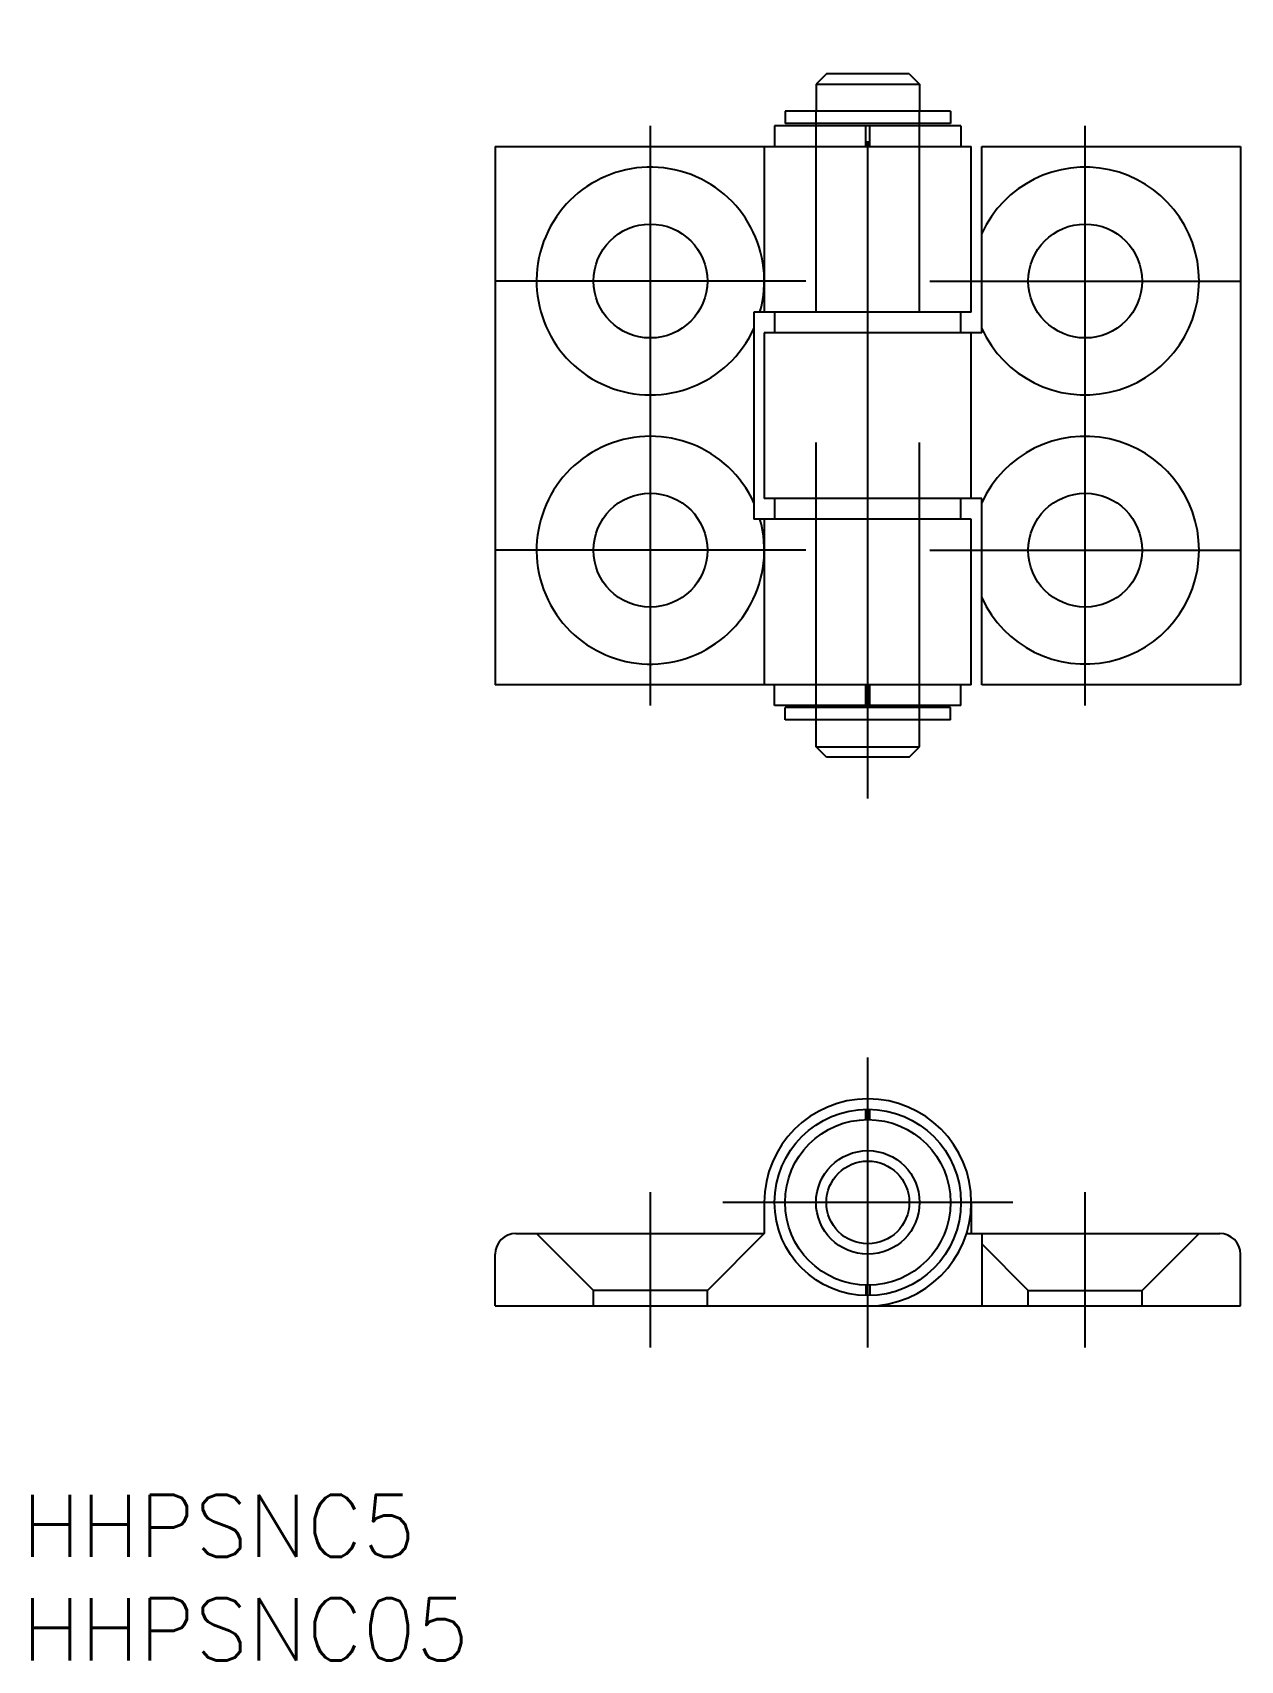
# Model space of a CAD drawing. Extents: x -40.3 to 18, y -22.1 to 56.5.
import ezdxf

# ---------------------------------------------------------------- set-up
doc = ezdxf.new("R2010")
doc.units = 0
doc.linetypes.add('CENTER', pattern=[50.8, 31.75, -6.35, 6.35, -6.35])
doc.linetypes.add('DASHED', pattern=[19.05, 12.7, -6.35])
doc.layers.get('0').update_dxf_attribs({"linetype": 'CONTINUOUS'})
doc.layers.add('CENTER', color=1, linetype='CENTER')
doc.styles.get("Standard").update_dxf_attribs({"font": 'txt.shx', "height": 3, "bigfont": 'bigfont.shx'})

msp = doc.modelspace()

# ---------------------------------------------------------------- linework, layer by layer
at = {"color": 7, "linetype": 'CONTINUOUS'}
for p, q in [((-2, 54.5), (-2.5, 54)), ((2, 54.5), (-2, 54.5)), ((2, 54.5), (2.5, 54)), ((-2.5, 54), (-2.5, 52.7)), ((-2.5, 54), (2.5, 54)), ((2.5, 54), (2.5, 52.7)), ((4, 52.7), (-4, 52.7)), ((-4, 52.7), (-4, 52.1)), ((4, 52.7), (4, 52.1)), ((4.5, 52), (-4.5, 52)), ((-4.5, 52), (-4.5, 51)), ((4, 52.1), (-4, 52.1)), ((-2.5, 52), (-2.5, 52.1)), ((-0.1, 51), (-0.1, 52)), ((0.1, 51), (0.1, 52)), ((2.5, 52), (2.5, 52.1)), ((4.5, 52), (4.5, 51)), ((-18, 51), (-18, 25)), ((-18, 51), (5, 51)), ((-5, 51), (-5, 43)), ((5, 43), (5, 51)), ((5.5, 42), (5.5, 51)), ((5.5, 51), (18, 51)), ((18, 51), (18, 25)), ((-5.5, 43), (-5.5, 33)), ((5, 43), (-5.5, 43)), ((-4.5, 43), (-4.5, 42)), ((4.5, 42), (4.5, 43)), ((5.5, 42), (-5, 42)), ((-5, 42), (-5, 34)), ((5, 34), (5, 42)), ((5.5, 34), (-5, 34)), ((-4.5, 34), (-4.5, 33)), ((4.5, 33), (4.5, 34)), ((5.5, 25), (5.5, 34)), ((5, 33), (-5.5, 33)), ((-5, 33), (-5, 25)), ((5, 25), (5, 33)), ((5, 25), (-18, 25)), ((-4.5, 24), (-4.5, 25)), ((-0.1, 24), (-0.1, 25)), ((0.1, 24), (0.1, 25)), ((4.5, 24), (4.5, 25)), ((18, 25), (5.5, 25)), ((4.5, 24), (-4.5, 24)), ((4, 23.9), (-4, 23.9)), ((-4, 23.3), (-4, 23.9)), ((-2.5, 23.9), (-2.5, 24)), ((2.5, 23.9), (2.5, 24)), ((4, 23.3), (4, 23.9)), ((4, 23.3), (-4, 23.3)), ((-2.5, 22), (-2.5, 23.3)), ((2.5, 22), (2.5, 23.3)), ((-2.5, 22), (2.5, 22)), ((-2, 21.5), (-2.5, 22)), ((2, 21.5), (-2, 21.5)), ((2, 21.5), (2.5, 22)), ((-0.1, 3.999), (-0.1, 4.499)), ((0.1, 3.999), (0.1, 4.499)), ((-5, 0), (-5, -1.5)), ((5, 0), (5, -1.5)), ((-17, -1.5), (-5, -1.5)), ((4.77, -1.5), (17, -1.5)), ((5.5, -1.5), (5.5, -5)), ((-18, -5), (-18, -2.5)), ((18, -5), (18, -2.5)), ((-0.1, -3.999), (-0.1, -4.499)), ((0.1, -3.999), (0.1, -4.499)), ((-18, -5), (18, -5))]:
    msp.add_line(p, q, dxfattribs=at)
at = {"color": 3, "linetype": 'DASHED'}
for p, q in [((-2.5, 52.1), (-2.5, 52.7)), ((2.5, 52.1), (2.5, 52.7)), ((-2.5, 24), (-2.5, 52)), ((2.5, 24), (2.5, 52)), ((-2.5, 23.3), (-2.5, 23.9)), ((2.5, 23.3), (2.5, 23.9)), ((-16, -1.5), (-13.25, -4.25)), ((-5, -1.5), (-7.75, -4.25)), ((16, -1.5), (13.25, -4.25)), ((5.5, -2), (7.75, -4.25)), ((-7.75, -4.25), (-13.25, -4.25)), ((-13.25, -5), (-13.25, -4.25)), ((-7.75, -5), (-7.75, -4.25)), ((7.75, -4.25), (13.25, -4.25)), ((7.75, -5), (7.75, -4.25)), ((13.25, -5), (13.25, -4.25))]:
    msp.add_line(p, q, dxfattribs=at)
at = {"color": 7, "linetype": 'CONTINUOUS'}
for centre, radius in [((-10.5, 44.5), 2.75), ((10.5, 44.5), 2.75), ((-10.5, 31.5), 2.75), ((10.5, 31.5), 2.75), ((0, 0), 4.5), ((0, 0), 4), ((0, 0), 2.5), ((0, 0), 2)]:
    msp.add_circle(centre, radius, dxfattribs=at)
for centre, radius, start, end in [((-10.5, 44.5), 5.5, 344.17338, 335.38002), ((10.5, 44.5), 5.5, 204.61998, 155.38002), ((-10.5, 31.5), 5.5, 24.61998, 15.82662), ((10.5, 31.5), 5.5, 204.61998, 155.38002), ((0, 0), 5, 270, 180), ((-17, -2.5), 1, 90, 180), ((17, -2.5), 1, 0, 90)]:
    msp.add_arc(centre, radius, start, end, dxfattribs=at)
at = {"layer": 'CENTER', "color": 1, "linetype": 'CENTER'}
for p, q in [((0, 19.5), (0, 56.5)), ((-10.5, 24), (-10.5, 52)), ((10.5, 24), (10.5, 52)), ((-3, 44.5), (-18, 44.5)), ((3, 44.5), (18, 44.5)), ((-3, 31.5), (-18, 31.5)), ((3, 31.5), (18, 31.5)), ((0, -7), (0, 7)), ((-10.5, -7), (-10.5, 0.5)), ((7, 0), (-7, 0)), ((10.5, -7), (10.5, 0.5))]:
    msp.add_line(p, q, dxfattribs=at)

# ---------------------------------------------------------------- texts
at = {"color": 7, "linetype": 'CONTINUOUS'}
for s, p in [('HHPSNC5', (-40.861, -17.121)), ('HHPSNC05', (-40.861, -22.121))]:
    msp.add_text(s, height=3, dxfattribs=at).set_placement(p)

doc.saveas('drawing.dxf')
